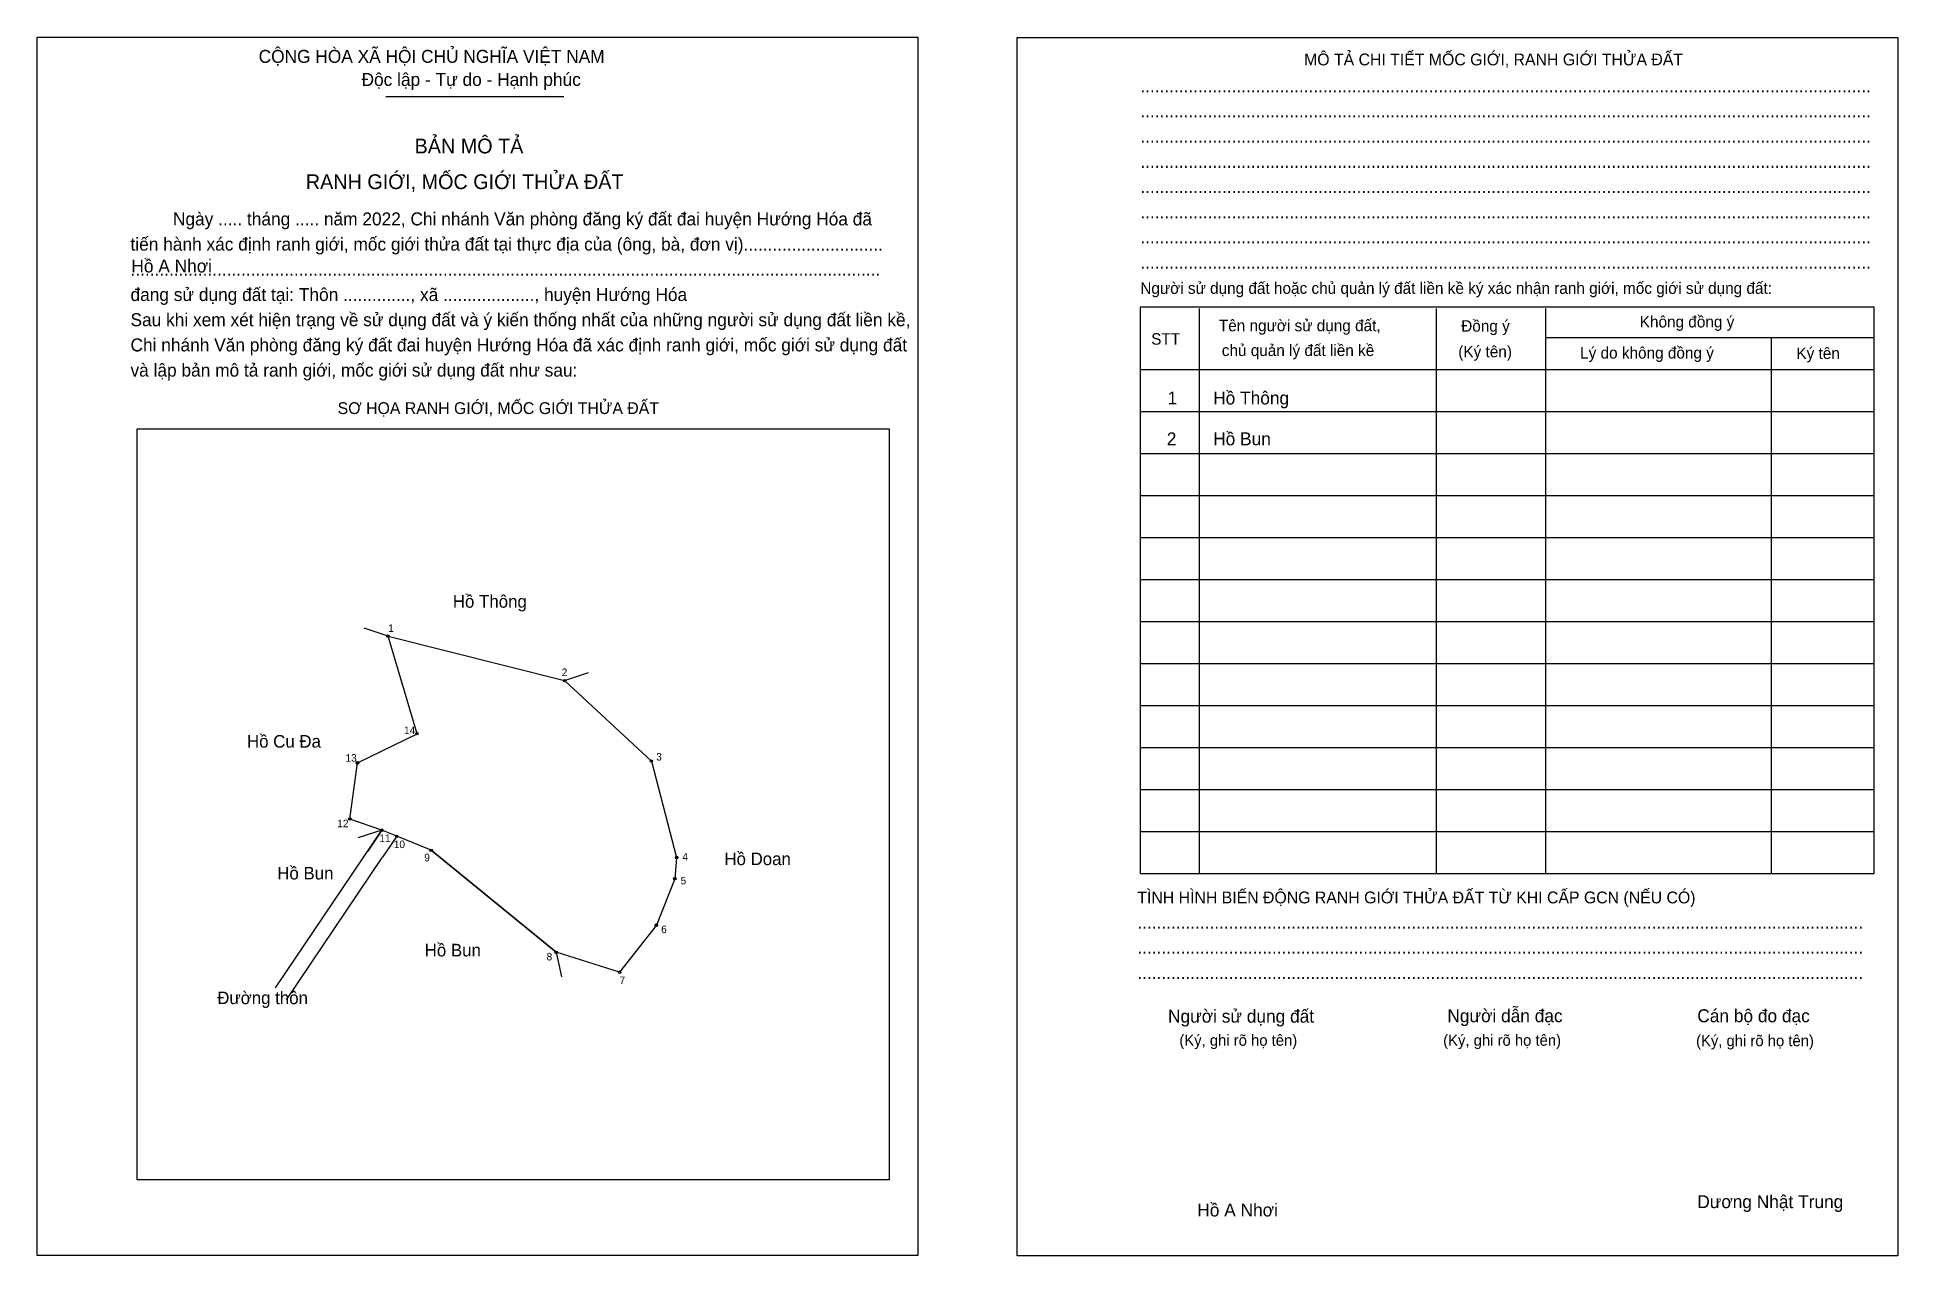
# Model space of a CAD drawing. Extents: x 544441 to 545057, y 1838405 to 1838809.
import ezdxf

# ---------------------------------------------------------------- set-up
doc = ezdxf.new("R2010")
doc.units = 0
for name, color, linetype in [('Level 1', 7, 'Continuous'), ('Level 10', 7, 'Continuous'), ('Level 11', 7, 'Continuous'), ('Level 2', 7, 'Continuous'), ('Level 25', 7, 'Continuous'), ('Level 27', 7, 'Continuous'), ('Level 36', 7, 'Continuous'), ('Level 52', 7, 'Continuous'), ('Level 55', 7, 'Continuous'), ('Level 6', 7, 'Continuous'), ('Level 9', 7, 'Continuous')]:
    doc.layers.add(name, color=color, linetype=linetype)

msp = doc.modelspace()

# ---------------------------------------------------------------- linework, layer by layer
at = {"layer": 'Level 1'}
for p, q in [((544440.81, 1838808.9), (544440.81, 1838808.9)), ((544765.29, 1838808.76), (544765.29, 1838808.76)), ((544556.22, 1838789.28), (544615.2, 1838789.28)), ((544825.58, 1838719.04), (544825.58, 1838531.95)), ((544904.03, 1838719.04), (544904.03, 1838531.95)), ((544940.34, 1838719.04), (544940.34, 1838531.95)), ((544940.34, 1838709.44), (545049.11, 1838709.44)), ((545015.04, 1838709.44), (545015.04, 1838531.95)), ((544806.11, 1838698.87), (545049.11, 1838698.87)), ((544806.11, 1838684.96), (545049.11, 1838684.96)), ((544473.94, 1838679.26), (544473.94, 1838679.26)), ((544806.11, 1838671.05), (545049.11, 1838671.05)), ((544806.11, 1838657.14), (545049.11, 1838657.14)), ((544806.11, 1838643.23), (545049.11, 1838643.23)), ((544806.11, 1838629.32), (545049.11, 1838629.32)), ((544806.11, 1838615.41), (545049.11, 1838615.41)), ((544806.11, 1838601.5), (545049.11, 1838601.5)), ((544806.11, 1838587.59), (545049.11, 1838587.59)), ((544806.11, 1838573.68), (545049.11, 1838573.68)), ((544806.11, 1838559.77), (545049.11, 1838559.77)), ((544806.11, 1838545.86), (545049.11, 1838545.86)), ((544722.92, 1838430.54), (544722.92, 1838430.54)), ((544732.47, 1838405.51), (544732.47, 1838405.51)), ((545056.94, 1838405.37), (545056.94, 1838405.37))]:
    msp.add_line(p, q, dxfattribs=at)
for points in [[(545049.11, 1838719.46), (544806.11, 1838719.46), (544806.11, 1838531.95), (545049.11, 1838531.95)], [(544473.94, 1838679.26), (544722.92, 1838679.26), (544722.92, 1838430.54), (544473.94, 1838430.54)]]:
    msp.add_lwpolyline(points, close=True, dxfattribs=at)
at = {"layer": 'Level 10'}
for p, q in [((544519.75, 1838494.14), (544554.93, 1838546.29)), ((544523.34, 1838490.14), (544555.2, 1838537.37))]:
    msp.add_line(p, q, dxfattribs=at)
msp.add_lwpolyline([(544544.31, 1838549.99), (544546.86, 1838568.61), (544566.6, 1838578.26), (544556.98, 1838610.54), (544615.47, 1838595.82), (544644.19, 1838569.2), (544652.55, 1838537.26), (544651.96, 1838530.24), (544645.86, 1838514.85), (544633.68, 1838499.26), (544612.69, 1838505.87), (544571.26, 1838539.65), (544559.86, 1838544.28), (544554.93, 1838546.29)], close=True, dxfattribs=at)
at = {"layer": 'Level 11'}
for centre in [(544556.98, 1838610.54), (544615.47, 1838595.82), (544566.6, 1838578.26), (544546.86, 1838568.61), (544644.19, 1838569.2), (544544.31, 1838549.99), (544544.31, 1838549.99), (544554.93, 1838546.29), (544559.86, 1838544.28), (544571.26, 1838539.65), (544652.55, 1838537.26), (544651.96, 1838530.24), (544645.86, 1838514.85), (544612.69, 1838505.87), (544633.68, 1838499.26)]:
    msp.add_circle(centre, 0.417, dxfattribs=at)
at = {"layer": 'Level 2'}
for points in [[(544440.82, 1838808.9), (544732.47, 1838808.9), (544732.47, 1838405.51), (544440.82, 1838405.51)], [(544765.3, 1838808.76), (545056.95, 1838808.76), (545056.95, 1838405.37), (544765.3, 1838405.37)]]:
    msp.add_lwpolyline(points, close=True, dxfattribs=at)
at = {"layer": 'Level 25'}
for p, q in [((544554.93, 1838546.29), (544544.31, 1838549.99)), ((544571.26, 1838539.65), (544612.69, 1838505.87)), ((544645.86, 1838514.85), (544633.68, 1838499.26))]:
    msp.add_line(p, q, dxfattribs=at)
at = {"layer": 'Level 27'}
for p, q in [((544556.98, 1838610.54), (544549.08, 1838613.24)), ((544615.47, 1838595.82), (544623.37, 1838598.52)), ((544554.93, 1838546.29), (544546.96, 1838543.82)), ((544554.93, 1838546.29), (544550.26, 1838539.37)), ((544559.86, 1838544.28), (544555.2, 1838537.37)), ((544612.69, 1838505.87), (544614.43, 1838497.71))]:
    msp.add_line(p, q, dxfattribs=at)

# ---------------------------------------------------------------- texts
at = {"layer": 'Level 1'}
for s, height, p in [('CỘNG HÒA XÃ HỘI CHỦ NGHĨA VIỆT NAM', 4.284, (544514.14, 1838800.41)), ('MÔ TẢ CHI TIẾT MỐC GIỚI, RANH GIỚI THỬA ĐẤT', 3.9168, (544860.34, 1838799.57)), ('Độc lập - Tự do - Hạnh phúc', 4.284, (544548.22, 1838792.76)), ('........................................................................................................................................................', 4.28404, (544806.11, 1838790.67)), ('........................................................................................................................................................', 4.28404, (544806.11, 1838782.33)), ('BẢN MÔ TẢ', 4.897, (544565.78, 1838770.42)), ('........................................................................................................................................................', 4.28404, (544806.11, 1838773.98)), ('........................................................................................................................................................', 4.28404, (544806.11, 1838765.64)), ('RANH GIỚI, MỐC GIỚI THỬA ĐẤT', 4.8966, (544529.76, 1838758.6)), ('........................................................................................................................................................', 4.28404, (544806.11, 1838757.29)), ('Ngày ..... tháng ..... năm 2022, Chi nhánh Văn phòng đăng ký đất đai huyện Hướng Hóa đã', 4.284, (544485.76, 1838746.58)), ('........................................................................................................................................................', 4.28404, (544806.11, 1838748.94)), ('tiến hành xác định ranh giới, mốc giới thửa đất tại thực địa của (ông, bà, đơn vị).............................', 4.28404, (544471.71, 1838738.23)), ('........................................................................................................................................................', 4.28404, (544806.11, 1838740.6)), ('............................................................................................................................................................', 4.28404, (544471.71, 1838729.89)), ('........................................................................................................................................................', 4.28404, (544806.11, 1838732.25)), ('đang sử dụng đất tại: Thôn .............., xã ..................., huyện Hướng Hóa', 4.284, (544471.71, 1838721.54)), ('Người sử dụng đất hoặc chủ quản lý đất liền kề ký xác nhận ranh giới, mốc giới sử dụng đất:', 3.7948, (544806.11, 1838723.91)), ('Sau khi xem xét hiện trạng về sử dụng đất và ý kiến thống nhất của những người sử dụng đất liền kề,', 4.284, (544471.71, 1838713.2)), ('Không đồng ý', 3.7948, (544971.5, 1838712.78)), ('STT', 3.795, (544809.72, 1838707.08)), ('Tên người sử dụng đất,', 3.7948, (544832.12, 1838711.53)), ('Đồng ý', 3.795, (544912.38, 1838711.39)), ('Chi nhánh Văn phòng đăng ký đất đai huyện Hướng Hóa đã xác định ranh giới, mốc giới sử dụng đất', 4.284, (544471.71, 1838704.85)), ('chủ quản lý đất liền kề', 3.7948, (544833.09, 1838703.32)), ('(Ký tên)', 3.795, (544911.41, 1838702.9)), ('Lý do không đồng ý', 3.7948, (544951.75, 1838702.49)), ('Ký tên', 3.795, (545023.38, 1838702.35)), ('và lập bản mô tả ranh giới, mốc giới sử dụng đất như sau:', 4.284, (544471.71, 1838696.5)), ('SƠ HỌA RANH GIỚI, MỐC GIỚI THỬA ĐẤT', 3.9168, (544540.3, 1838684.11)), ('TÌNH HÌNH BIẾN ĐỘNG RANH GIỚI THỬA ĐẤT TỪ KHI CẤP GCN (NẾU CÓ)', 3.9168, (544805.13, 1838522.07)), ('.......................................................................................................................................................', 4.28404, (544805.13, 1838513.73)), ('.......................................................................................................................................................', 4.28404, (544805.13, 1838505.38)), ('.......................................................................................................................................................', 4.28404, (544805.13, 1838497.03)), ('Người sử dụng đất', 4.284, (544815.29, 1838482.57)), ('Người dẫn đạc', 4.284, (544907.79, 1838482.71)), ('Cán bộ đo đạc', 4.284, (544990.55, 1838482.71)), ('(Ký, ghi rõ họ tên)', 3.6722, (544819.04, 1838474.92)), ('(Ký, ghi rõ họ tên)', 3.6722, (544906.4, 1838474.92)), ('(Ký, ghi rõ họ tên)', 3.6722, (544990.14, 1838474.78)), ('Dương Nhật Trung', 4.284, (544990.55, 1838421.15))]:
    msp.add_text(s, height=height, dxfattribs=at).set_placement(p)
at = {"layer": 'Level 36'}
for s, p in [('Hồ Thông', (544578.45, 1838619.98)), ('Hồ Cu Đa', (544510.28, 1838573.64)), ('Hồ Doan', (544668.37, 1838534.74)), ('Hồ Bun', (544520.3, 1838529.99)), ('Hồ Bun', (544569.13, 1838504.5)), ('Đường thôn', (544500.43, 1838488.7))]:
    msp.add_text(s, height=4.173, dxfattribs=at).set_placement(p)
at = {"layer": 'Level 52'}
for s, height, p in [('1', 4.28, (544815.14, 1838687.29)), ('Hồ Thông', 4.284, (544830.23, 1838687.29)), ('2', 4.28, (544814.88, 1838673.76)), ('Hồ Bun', 4.284, (544830.23, 1838673.76))]:
    msp.add_text(s, height=height, dxfattribs=at).set_placement(p)
at = {"layer": 'Level 55'}
for s, p in [('1', (544556.9, 1838610.54)), ('2', (544615.38, 1838595.82)), ('14', (544566.4, 1838578.26)), ('13', (544546.67, 1838568.61)), ('3', (544644.1, 1838569.2)), ('12', (544544.11, 1838549.99)), ('11', (544554.75, 1838546.29)), ('10', (544559.66, 1838544.28)), ('9', (544571.17, 1838539.65)), ('4', (544652.45, 1838537.26)), ('5', (544651.87, 1838530.24)), ('6', (544645.77, 1838514.85)), ('8', (544612.6, 1838505.87)), ('7', (544633.59, 1838499.26))]:
    msp.add_text(s, height=0.278, dxfattribs=at).set_placement(p)
at = {"layer": 'Level 6'}
for p in [(544472, 1838731), (544824.98, 1838418.39)]:
    msp.add_text('Hồ A Nhơi', height=4.284, dxfattribs=at).set_placement(p)
at = {"layer": 'Level 9'}
for s, height, p in [('1', 2.5, (544557.07, 1838611.96)), ('2', 2.5, (544614.51, 1838597.35)), ('14', 2.504, (544562.27, 1838578.13)), ('13', 2.504, (544542.91, 1838568.99)), ('3', 2.5, (544645.81, 1838569.38)), ('12', 2.504, (544540.17, 1838547.28)), ('11', 2.504, (544554.12, 1838542.38)), ('10', 2.504, (544558.89, 1838540.37)), ('9', 2.5, (544569, 1838536)), ('4', 2.5, (544654.46, 1838536.25)), ('5', 2.5, (544653.87, 1838528.35)), ('6', 2.5, (544647.42, 1838512.22)), ('8', 2.5, (544609.5, 1838503.17)), ('7', 2.5, (544633.66, 1838495.35))]:
    msp.add_text(s, height=height, dxfattribs=at).set_placement(p)

doc.saveas('drawing.dxf')
